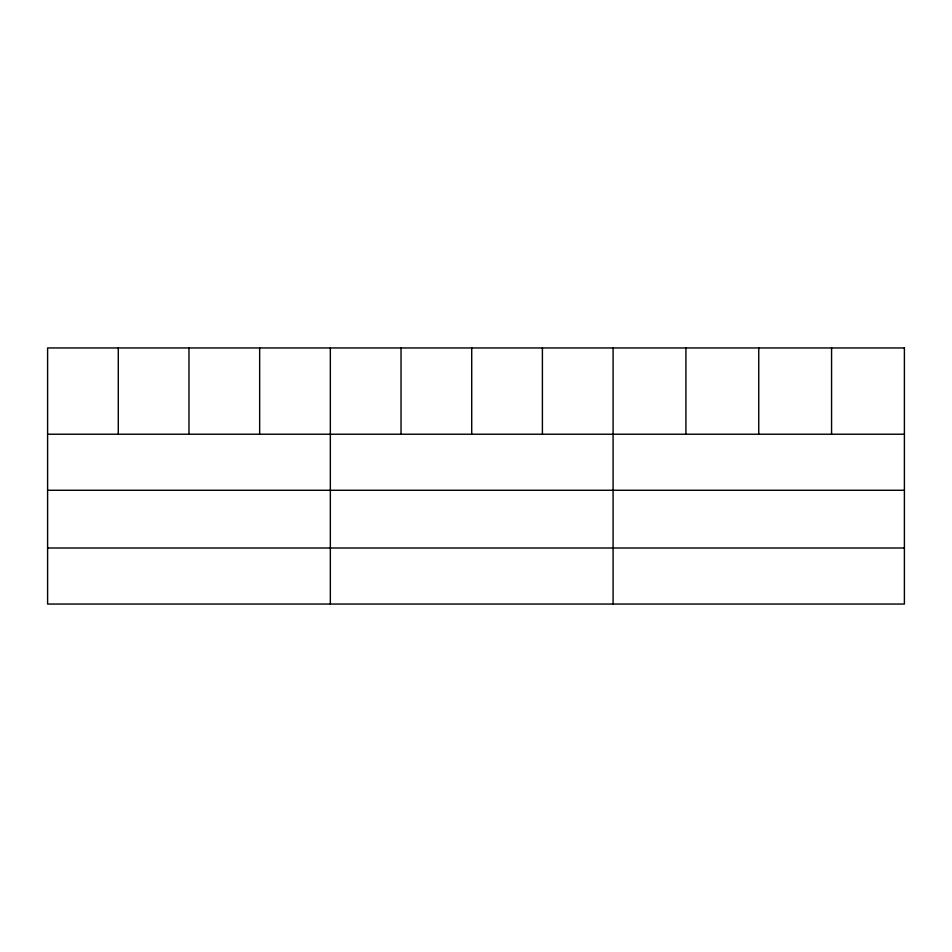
<?xml version="1.0" encoding="UTF-8"?>
<svg xmlns="http://www.w3.org/2000/svg" width="952" height="952" viewBox="0 0 952 952"><rect width="100%" height="100%" fill="white"/><g stroke="black" fill="none" stroke-linecap="round" stroke-linejoin="round"><path stroke-width="1.43" d="M47.6 434.231L904.4 434.231M47.6 490.268L904.4 490.268M47.6 548.007L904.4 548.007M831.572 347.956L831.572 434.231M758.744 347.956L758.744 434.231M685.916 347.956L685.916 434.231M613.088 347.956L613.088 604.044M542.402 347.956L542.402 434.231M471.716 347.956L471.716 434.231M401.03 347.956L401.03 434.231M330.344 347.956L330.344 604.044M259.658 347.956L259.658 434.231M188.972 347.956L188.972 434.231M118.286 347.956L118.286 434.231M904.4 347.956L47.6 347.956L47.6 604.044L904.4 604.044L904.4 347.956"/></g></svg>
